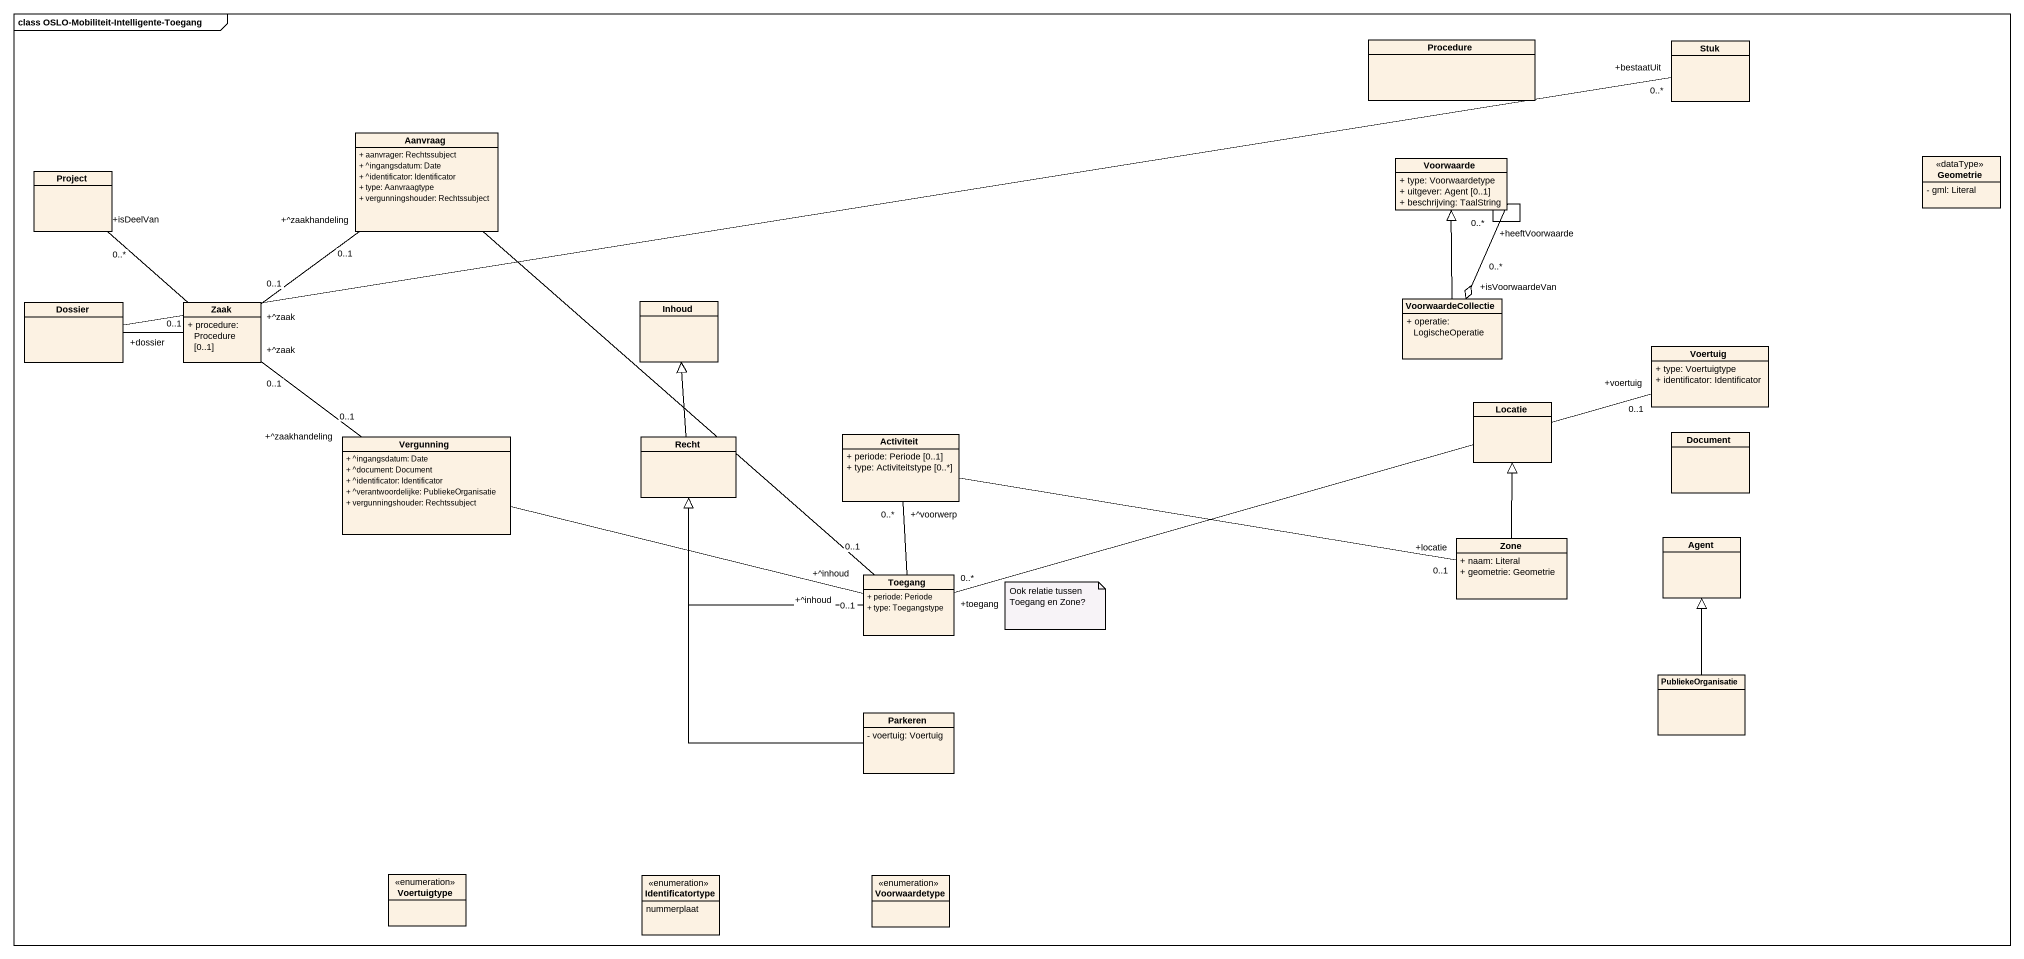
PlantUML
@startuml
mainframe class OSLO-Mobiliteit-Intelligente-Toegang
hide circle
hide empty members
skinparam classAttributeIconSize 0
class Procedure
class Stuk
class Aanvraag {
  + aanvrager: Rechtssubject
  + ^ingangsdatum: Date
  + ^identificator: Identificator
  + type: Aanvraagtype
  + vergunningshouder: Rechtssubject
}
class Voorwaarde {
  + type: Voorwaardetype
  + uitgever: Agent [0..1]
  + beschrijving: TaalString
}
class Geometrie <<dataType>> {
  - gml: Literal
}
class Project
class Dossier
class Zaak {
  + procedure: Procedure [0..1]
}
class Inhoud
class VoorwaardeCollectie {
  + operatie: LogischeOperatie
}
class Voertuig {
  + type: Voertuigtype
  + identificator: Identificator
}
class Vergunning {
  + ^ingangsdatum: Date
  + ^document: Document
  + ^identificator: Identificator
  + ^verantwoordelijke: PubliekeOrganisatie
  + vergunningshouder: Rechtssubject
}
class Recht
class Activiteit {
  + periode: Periode [0..1]
  + type: Activiteitstype [0..*]
}
class Locatie
class Document
class Zone {
  + naam: Literal
  + geometrie: Geometrie
}
class "Agent" as Agent_
class Toegang {
  + periode: Periode
  + type: Toegangstype
}
class Parkeren {
  - voertuig: Voertuig
}
class PubliekeOrganisatie
enum Voertuigtype
enum Identificatortype {
  nummerplaat
}
enum Voorwaardetype
Aanvraag "+^zaakhandeling\n0..1" -- "+^zaak\n0..1" Zaak
Voorwaarde "+heeftVoorwaarde\n0..*" --o "+isVoorwaardeVan\n0..*" VoorwaardeCollectie
Project "+isDeelVan\n0..*" -- Zaak
Dossier -right- "+bestaatUit\n0..*" Stuk
Zaak -left- "+dossier\n0..1" Dossier
VoorwaardeCollectie -up-|> Voorwaarde
Vergunning "+^zaakhandeling\n0..1" -up- "+^zaak\n0..1" Zaak
Recht -up-|> Inhoud
Activiteit -right- "+locatie\n0..1" Zone
Activiteit "+^voorwerp\n0..*" -- Toegang
Zone -up-|> Locatie
Toegang "+^inhoud\n0..1" -up- Aanvraag
Toegang "+toegang\n0..*" -right- "+voertuig\n0..1" Voertuig
Toegang "+^inhoud\n0..1" -left- Vergunning
Toegang -up-|> Recht
Parkeren -up-|> Recht
PubliekeOrganisatie -up-|> Agent_
note as N1
  Ook relatie tussen Toegang en Zone?
end note
@enduml
